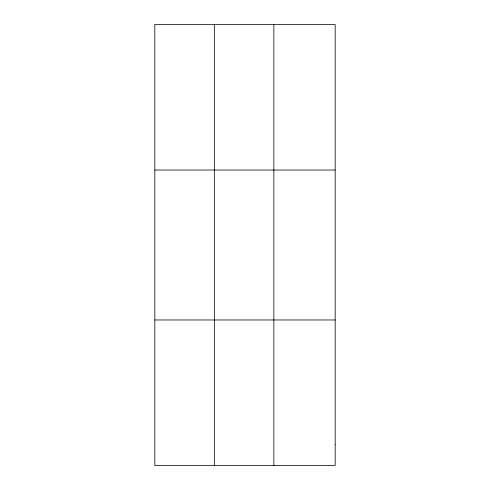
<?xml version="1.0" encoding="UTF-8"?>
<svg xmlns="http://www.w3.org/2000/svg" width="490" height="490" viewBox="0 0 490 490"><rect width="100%" height="100%" fill="white"/><g stroke="black" fill="none" stroke-linecap="round" stroke-linejoin="round"><path stroke-width="0.73" d="M214.338 24.5L214.338 465.5M273.855 24.5L273.855 465.5M154.822 170.03L335.178 170.03M154.822 319.97L335.178 319.97M335.178 444.712L335.178 465.5L154.822 465.5L154.822 24.5L335.178 24.5L335.178 444.712"/></g></svg>
